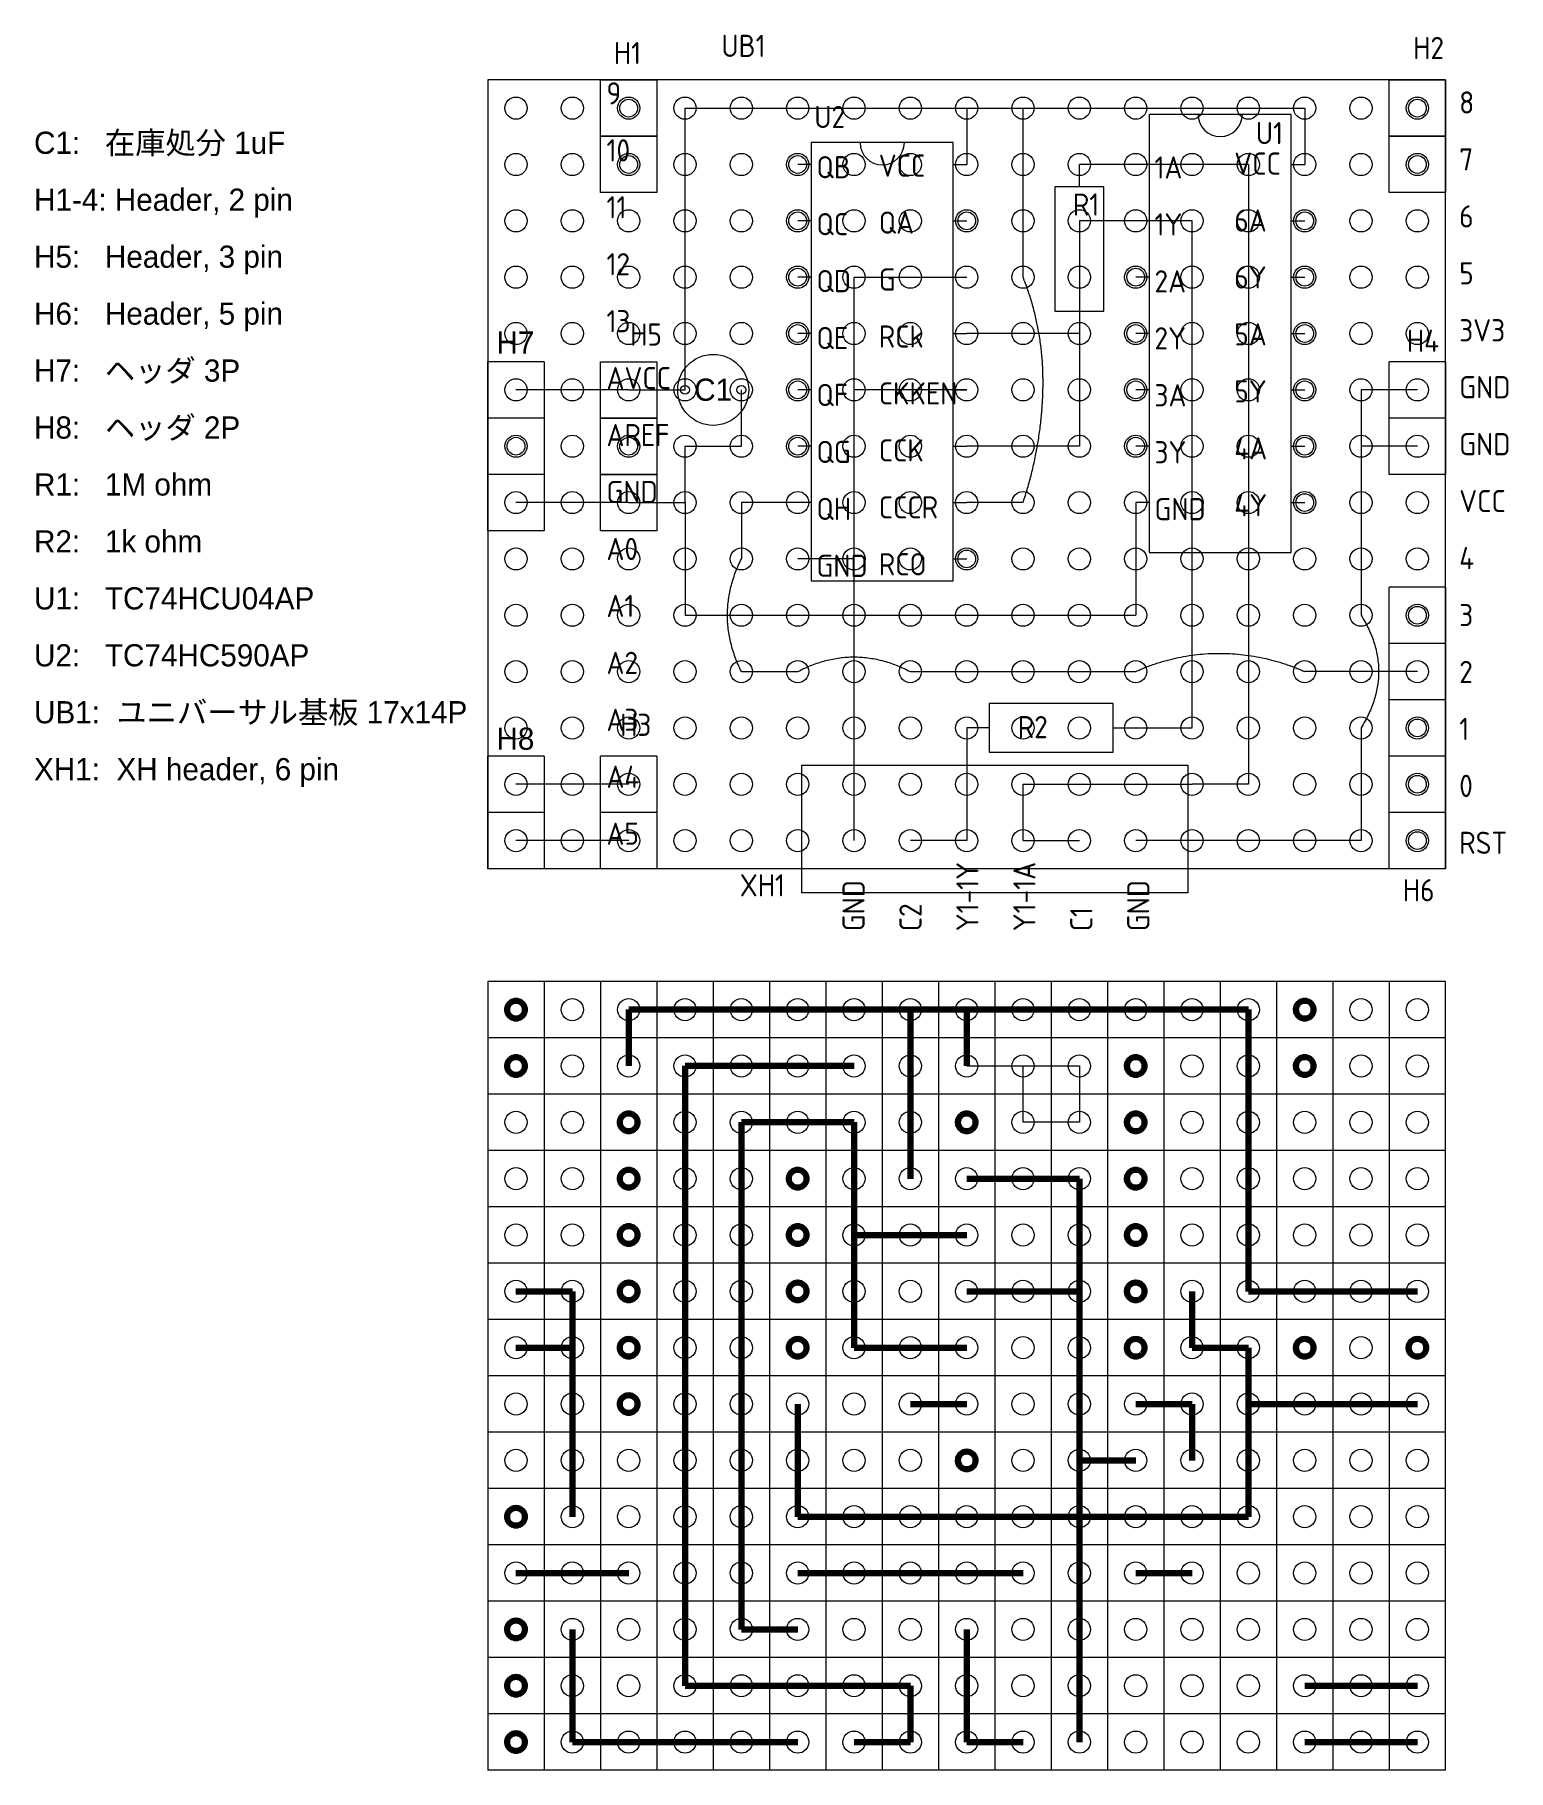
# Model space of a CAD drawing. Extents: x -144.3 to -77.8, y -0.8 to 77.4.
import ezdxf

# ---------------------------------------------------------------- set-up
doc = ezdxf.new("R2010")
doc.units = 0
doc.layers.get('0').update_dxf_attribs({"linetype": 'CONTINUOUS', "lineweight": 13})
for name, color, linetype, lineweight in [('0_GND', 7, 'CONTINUOUS', 15), ('0_wire', 3, 'CONTINUOUS', 15), ('5V line', 1, 'CONTINUOUS', 15), ('condenser', 5, 'CONTINUOUS', 15)]:
    doc.layers.add(name, color=color, linetype=linetype, lineweight=lineweight)
for name, color, linetype, lineweight, true_color in [('micon_ic', 216, 'CONTINUOUS', 15, 0x800080), ('resister', 132, 'CONTINUOUS', 15, 0x00d0d0), ('socket_header', 56, 'CONTINUOUS', 15, 0x808000), ('terminal', 16, 'CONTINUOUS', 15, 0x800000), ('universal_board', 253, 'CONTINUOUS', 15, 0xa0a0a4)]:
    doc.layers.add(name, color=color, linetype=linetype, lineweight=lineweight, true_color=true_color)
doc.styles.add('azomix', font='azomix')
doc.styles.add('iso', font='iso')
doc.styles.add('kst32b', font='kst32b')

msp = doc.modelspace()

# ---------------------------------------------------------------- linework, layer by layer
at = {"layer": '0_GND'}
for p, q in [((-107.32, 66.48), (-102.24, 66.48)), ((-107.32, 51.24), (-107.32, 66.48)), ((-112.4, 58.86), (-112.4, 61.4)), ((-102.24, 61.4), (-107.32, 61.4)), ((-81.92, 61.4), (-84.46, 61.4)), ((-84.46, 61.4), (-84.46, 58.86)), ((-114.94, 56.32), (-114.94, 58.86)), ((-114.94, 58.86), (-112.4, 58.86)), ((-81.92, 58.86), (-84.46, 58.86)), ((-84.46, 58.86), (-84.46, 51.24)), ((-117.48, 56.32), (-122.56, 56.32)), ((-117.48, 56.32), (-114.94, 56.32)), ((-114.94, 56.32), (-114.94, 51.24)), ((-94.62, 56.32), (-94.62, 51.24)), ((-107.32, 53.78), (-109.86, 53.78)), ((-114.94, 51.24), (-109.86, 51.24)), ((-109.86, 51.24), (-107.32, 51.24)), ((-107.32, 48.7), (-107.32, 51.24)), ((-107.32, 51.24), (-94.62, 51.24)), ((-107.32, 41.08), (-107.32, 48.7)), ((-84.46, 46.16), (-84.46, 41.08)), ((-84.46, 41.08), (-94.62, 41.08))]:
    msp.add_line(p, q, dxfattribs=at)
at = {"layer": '0_GND', "lineweight": 200}
for p, q in [((-97.16, 25.84), (-102.24, 25.84)), ((-97.16, 10.6), (-97.16, 25.84)), ((-122.56, 20.76), (-120.02, 20.76)), ((-120.02, 20.76), (-120.02, 18.22)), ((-102.24, 20.76), (-97.16, 20.76)), ((-92.08, 18.22), (-92.08, 20.76)), ((-122.56, 18.22), (-120.02, 18.22)), ((-120.02, 18.22), (-120.02, 10.6)), ((-89.54, 18.22), (-92.08, 18.22)), ((-89.54, 15.68), (-89.54, 18.22)), ((-109.86, 15.68), (-109.86, 10.6)), ((-87, 15.68), (-89.54, 15.68)), ((-89.54, 15.68), (-89.54, 10.6)), ((-87, 15.68), (-81.92, 15.68)), ((-97.16, 13.14), (-94.62, 13.14)), ((-97.16, 10.6), (-109.86, 10.6)), ((-94.62, 10.6), (-97.16, 10.6)), ((-97.16, 8.06), (-97.16, 10.6)), ((-89.54, 10.6), (-94.62, 10.6)), ((-97.16, 0.44), (-97.16, 8.06)), ((-120.02, 5.52), (-120.02, 0.44)), ((-120.02, 0.44), (-109.86, 0.44))]:
    msp.add_line(p, q, dxfattribs=at)
at = {"layer": '0_wire'}
for p, q in [((-94.62, 71.56), (-97.16, 71.56)), ((-89.54, 71.56), (-94.62, 71.56)), ((-89.54, 71.56), (-89.54, 43.62)), ((-94.62, 69.02), (-97.16, 69.02)), ((-97.16, 69.02), (-97.16, 63.94)), ((-92.08, 69.02), (-94.62, 69.02)), ((-92.08, 46.16), (-92.08, 69.02)), ((-97.16, 63.94), (-102.24, 63.94)), ((-97.16, 63.94), (-97.16, 58.86)), ((-97.16, 58.86), (-102.24, 58.86)), ((-109.86, 56.32), (-112.4, 56.32)), ((-112.4, 56.32), (-112.4, 53.78)), ((-112.4, 48.7), (-109.86, 48.7)), ((-104.78, 48.7), (-94.62, 48.7)), ((-81.92, 48.7), (-87, 48.7)), ((-102.24, 46.16), (-102.24, 41.08)), ((-94.62, 46.16), (-92.08, 46.16)), ((-117.48, 43.62), (-122.56, 43.62)), ((-99.7, 41.08), (-99.7, 43.62)), ((-99.7, 43.62), (-92.08, 43.62)), ((-89.54, 43.62), (-92.08, 43.62)), ((-117.48, 41.08), (-122.56, 41.08)), ((-102.24, 41.08), (-104.78, 41.08)), ((-99.7, 41.08), (-97.16, 41.08))]:
    msp.add_line(p, q, dxfattribs=at)
at = {"layer": '0_wire', "lineweight": 200}
for p, q in [((-114.94, 30.92), (-114.94, 2.98)), ((-114.94, 30.92), (-109.86, 30.92)), ((-109.86, 30.92), (-107.32, 30.92)), ((-112.4, 5.52), (-112.4, 28.38)), ((-112.4, 28.38), (-109.86, 28.38)), ((-109.86, 28.38), (-107.32, 28.38)), ((-107.32, 28.38), (-107.32, 23.3)), ((-107.32, 23.3), (-102.24, 23.3)), ((-107.32, 23.3), (-107.32, 18.22)), ((-107.32, 18.22), (-102.24, 18.22)), ((-94.62, 15.68), (-92.08, 15.68)), ((-92.08, 15.68), (-92.08, 13.14)), ((-122.56, 8.06), (-117.48, 8.06)), ((-99.7, 8.06), (-109.86, 8.06)), ((-92.08, 8.06), (-94.62, 8.06)), ((-109.86, 5.52), (-112.4, 5.52)), ((-102.24, 5.52), (-102.24, 0.44)), ((-114.94, 2.98), (-112.4, 2.98)), ((-104.78, 2.98), (-112.4, 2.98)), ((-104.78, 0.44), (-104.78, 2.98)), ((-87, 2.98), (-81.92, 2.98)), ((-104.78, 0.44), (-107.32, 0.44)), ((-102.24, 0.44), (-99.7, 0.44)), ((-87, 0.44), (-81.92, 0.44))]:
    msp.add_line(p, q, dxfattribs=at)
at = {"layer": '0_wire'}
for centre in [(-117.48, 74.1), (-81.92, 74.1), (-117.48, 71.56), (-109.86, 71.56), (-81.92, 71.56), (-109.86, 69.02), (-102.24, 69.02), (-87, 69.02), (-109.86, 66.48), (-94.62, 66.48), (-87, 66.48), (-109.86, 63.94), (-94.62, 63.94), (-87, 63.94), (-109.86, 61.4), (-94.62, 61.4), (-87, 61.4), (-122.56, 58.86), (-117.48, 58.86), (-109.86, 58.86), (-94.62, 58.86), (-87, 58.86), (-87, 56.32), (-102.24, 53.78), (-81.92, 51.24), (-81.92, 46.16), (-81.92, 43.62), (-81.92, 41.08)]:
    msp.add_circle(centre, 0.4, dxfattribs=at)
at = {"layer": '0_wire', "lineweight": 200}
for centre in [(-122.56, 33.46), (-87, 33.46), (-122.56, 30.92), (-94.62, 30.92), (-87, 30.92), (-117.48, 28.38), (-102.24, 28.38), (-94.62, 28.38), (-117.48, 25.84), (-109.86, 25.84), (-94.62, 25.84), (-117.48, 23.3), (-109.86, 23.3), (-94.62, 23.3), (-117.48, 20.76), (-109.86, 20.76), (-94.62, 20.76), (-117.48, 18.22), (-109.86, 18.22), (-94.62, 18.22), (-87, 18.22), (-81.92, 18.22), (-117.48, 15.68), (-102.24, 13.14), (-122.56, 10.6), (-122.56, 5.52), (-122.56, 2.98), (-122.56, 0.44)]:
    msp.add_circle(centre, 0.4, dxfattribs=at)
at = {"layer": '5V line'}
for p, q in [((-114.94, 74.1), (-102.24, 74.1)), ((-114.94, 61.4), (-114.94, 74.1)), ((-102.24, 74.1), (-102.24, 71.56)), ((-102.24, 74.1), (-87, 74.1)), ((-99.7, 66.48), (-99.7, 74.1)), ((-87, 74.1), (-87, 71.56)), ((-117.48, 61.4), (-122.56, 61.4)), ((-117.48, 61.4), (-114.94, 61.4)), ((-99.7, 56.32), (-102.24, 56.32)), ((-102.24, 30.92), (-97.16, 30.92)), ((-99.7, 28.38), (-99.7, 30.92)), ((-97.16, 30.92), (-97.16, 28.38)), ((-97.16, 28.38), (-99.7, 28.38))]:
    msp.add_line(p, q, dxfattribs=at)
at = {"layer": '5V line', "lineweight": 200}
for p, q in [((-102.24, 33.46), (-117.48, 33.46)), ((-117.48, 33.46), (-117.48, 30.92)), ((-104.78, 25.84), (-104.78, 33.46)), ((-89.54, 33.46), (-102.24, 33.46)), ((-102.24, 33.46), (-102.24, 30.92)), ((-89.54, 20.76), (-89.54, 33.46)), ((-87, 20.76), (-89.54, 20.76)), ((-87, 20.76), (-81.92, 20.76)), ((-104.78, 15.68), (-102.24, 15.68))]:
    msp.add_line(p, q, dxfattribs=at)
at = {"layer": 'condenser'}
for centre, radius in [((-113.67, 61.4), 1.6), ((-114.94, 61.4), 0.2), ((-112.4, 61.4), 0.2)]:
    msp.add_circle(centre, radius, dxfattribs=at)
at = {"layer": 'micon_ic'}
for p, q in [((-87.61, 73.815), (-94.01, 73.815)), ((-94.01, 73.815), (-94.01, 54.065)), ((-87.61, 54.065), (-87.61, 73.815)), ((-102.85, 72.545), (-109.25, 72.545)), ((-109.25, 72.545), (-109.25, 52.795)), ((-102.85, 52.795), (-102.85, 72.545)), ((-109.25, 71.56), (-109.86, 71.56)), ((-102.85, 71.56), (-102.24, 71.56)), ((-94.01, 71.56), (-94.62, 71.56)), ((-87.61, 71.56), (-87, 71.56)), ((-109.25, 69.02), (-109.86, 69.02)), ((-102.85, 69.02), (-102.24, 69.02)), ((-94.01, 69.02), (-94.62, 69.02)), ((-87.61, 69.02), (-87, 69.02)), ((-109.25, 66.48), (-109.86, 66.48)), ((-102.85, 66.48), (-102.24, 66.48)), ((-94.01, 66.48), (-94.62, 66.48)), ((-87.61, 66.48), (-87, 66.48)), ((-109.25, 63.94), (-109.86, 63.94)), ((-109.25, 63.94), (-109.86, 63.94)), ((-102.85, 63.94), (-102.24, 63.94)), ((-102.85, 63.94), (-102.24, 63.94)), ((-94.01, 63.94), (-94.62, 63.94)), ((-87.61, 63.94), (-87, 63.94)), ((-109.25, 61.4), (-109.86, 61.4)), ((-102.85, 61.4), (-102.24, 61.4)), ((-94.01, 61.4), (-94.62, 61.4)), ((-87.61, 61.4), (-87, 61.4)), ((-109.25, 58.86), (-109.86, 58.86)), ((-109.25, 58.86), (-109.86, 58.86)), ((-109.25, 58.86), (-109.86, 58.86)), ((-102.85, 58.86), (-102.24, 58.86)), ((-102.85, 58.86), (-102.24, 58.86)), ((-102.85, 58.86), (-102.24, 58.86)), ((-94.01, 58.86), (-94.62, 58.86)), ((-87.61, 58.86), (-87, 58.86)), ((-109.25, 56.32), (-109.86, 56.32)), ((-102.85, 56.32), (-102.24, 56.32)), ((-94.01, 56.32), (-94.62, 56.32)), ((-87.61, 56.32), (-87, 56.32)), ((-94.01, 54.065), (-87.61, 54.065)), ((-109.25, 53.78), (-109.86, 53.78)), ((-102.85, 53.78), (-102.24, 53.78)), ((-109.25, 52.795), (-102.85, 52.795))]:
    msp.add_line(p, q, dxfattribs=at)
for centre in [(-90.81, 73.815), (-106.05, 72.545)]:
    msp.add_arc(centre, 1, 180, 0, dxfattribs=at)
at = {"layer": 'resister'}
for p, q in [((-97.16, 70.55), (-97.16, 71.56)), ((-96.06, 70.55), (-98.26, 70.55)), ((-98.26, 70.55), (-98.26, 64.95)), ((-96.06, 64.95), (-96.06, 70.55)), ((-98.26, 64.95), (-96.06, 64.95)), ((-97.16, 64.95), (-97.16, 63.94)), ((-95.63, 47.26), (-101.23, 47.26)), ((-101.23, 47.26), (-101.23, 45.06)), ((-95.63, 45.06), (-95.63, 47.26)), ((-101.23, 46.16), (-102.24, 46.16)), ((-95.63, 46.16), (-94.62, 46.16)), ((-101.23, 45.06), (-95.63, 45.06))]:
    msp.add_line(p, q, dxfattribs=at)
for points in [[(-99.7, 56.32), (-98.851, 58.852), (-98.749, 64.107), (-99.7, 66.48)], [(-112.4, 48.7), (-113.653, 51.252), (-112.4, 53.78)], [(-84.46, 51.24), (-82.878, 48.71), (-84.46, 46.16)], [(-109.86, 48.7), (-107.33, 50.021), (-104.78, 48.7)], [(-94.62, 48.7), (-92.763, 49.54), (-88.799, 49.502), (-87, 48.7)]]:
    msp.add_open_spline(points, degree=2, dxfattribs=at)
at = {"layer": 'socket_header'}
for p, q in [((-118.75, 75.37), (-116.21, 75.37)), ((-118.75, 72.83), (-118.75, 75.37)), ((-116.21, 75.37), (-116.21, 72.83)), ((-83.19, 75.37), (-80.65, 75.37)), ((-83.19, 72.83), (-83.19, 75.37)), ((-80.65, 75.37), (-80.65, 72.83)), ((-116.21, 72.83), (-118.75, 72.83)), ((-118.75, 72.83), (-116.21, 72.83)), ((-118.75, 70.29), (-118.75, 72.83)), ((-116.21, 72.83), (-116.21, 70.29)), ((-80.65, 72.83), (-83.19, 72.83)), ((-83.19, 72.83), (-80.65, 72.83)), ((-83.19, 70.29), (-83.19, 72.83)), ((-80.65, 72.83), (-80.65, 70.29)), ((-116.21, 70.29), (-118.75, 70.29)), ((-80.65, 70.29), (-83.19, 70.29)), ((-121.29, 62.67), (-123.83, 62.67)), ((-123.83, 60.13), (-123.83, 62.67)), ((-121.29, 62.67), (-121.29, 60.13)), ((-118.75, 62.67), (-116.21, 62.67)), ((-118.75, 60.13), (-118.75, 62.67)), ((-116.21, 62.67), (-116.21, 60.13)), ((-80.65, 62.67), (-83.19, 62.67)), ((-83.19, 60.13), (-83.19, 62.67)), ((-80.65, 62.67), (-80.65, 60.13)), ((-121.29, 60.13), (-123.83, 60.13)), ((-123.83, 57.59), (-123.83, 60.13)), ((-121.29, 60.13), (-123.83, 60.13)), ((-121.29, 60.13), (-121.29, 57.59)), ((-116.21, 60.13), (-118.75, 60.13)), ((-118.75, 60.13), (-116.21, 60.13)), ((-118.75, 57.59), (-118.75, 60.13)), ((-116.21, 60.13), (-116.21, 57.59)), ((-80.65, 60.13), (-83.19, 60.13)), ((-80.65, 60.13), (-83.19, 60.13)), ((-83.19, 57.59), (-83.19, 60.13)), ((-80.65, 60.13), (-80.65, 57.59)), ((-121.29, 57.59), (-123.83, 57.59)), ((-123.83, 55.05), (-123.83, 57.59)), ((-121.29, 57.59), (-123.83, 57.59)), ((-121.29, 57.59), (-121.29, 55.05)), ((-116.21, 57.59), (-118.75, 57.59)), ((-118.75, 57.59), (-116.21, 57.59)), ((-118.75, 55.05), (-118.75, 57.59)), ((-116.21, 57.59), (-116.21, 55.05)), ((-80.65, 57.59), (-83.19, 57.59)), ((-121.29, 55.05), (-123.83, 55.05)), ((-116.21, 55.05), (-118.75, 55.05)), ((-80.65, 52.51), (-83.19, 52.51)), ((-83.19, 49.97), (-83.19, 52.51)), ((-80.65, 52.51), (-80.65, 49.97)), ((-80.65, 49.97), (-83.19, 49.97)), ((-83.19, 47.43), (-83.19, 49.97)), ((-80.65, 49.97), (-83.19, 49.97)), ((-80.65, 49.97), (-80.65, 47.43)), ((-80.65, 47.43), (-83.19, 47.43)), ((-80.65, 47.43), (-83.19, 47.43)), ((-83.19, 44.89), (-83.19, 47.43)), ((-80.65, 47.43), (-80.65, 44.89)), ((-121.29, 44.89), (-123.83, 44.89)), ((-123.83, 42.35), (-123.83, 44.89)), ((-121.29, 44.89), (-121.29, 42.35)), ((-116.21, 44.89), (-118.75, 44.89)), ((-118.75, 42.35), (-118.75, 44.89)), ((-116.21, 44.89), (-116.21, 42.35)), ((-80.65, 44.89), (-83.19, 44.89)), ((-80.65, 44.89), (-83.19, 44.89)), ((-83.19, 42.35), (-83.19, 44.89)), ((-80.65, 44.89), (-80.65, 42.35)), ((-121.29, 42.35), (-123.83, 42.35)), ((-121.29, 42.35), (-123.83, 42.35)), ((-123.83, 39.81), (-123.83, 42.35)), ((-121.29, 42.35), (-121.29, 39.81)), ((-116.21, 42.35), (-118.75, 42.35)), ((-116.21, 42.35), (-118.75, 42.35)), ((-118.75, 39.81), (-118.75, 42.35)), ((-116.21, 42.35), (-116.21, 39.81)), ((-80.65, 42.35), (-83.19, 42.35)), ((-80.65, 42.35), (-83.19, 42.35)), ((-83.19, 39.81), (-83.19, 42.35)), ((-80.65, 42.35), (-80.65, 39.81)), ((-121.29, 39.81), (-123.83, 39.81)), ((-116.21, 39.81), (-118.75, 39.81)), ((-80.65, 39.81), (-83.19, 39.81))]:
    msp.add_line(p, q, dxfattribs=at)
at = {"layer": 'terminal'}
for p, q in [((-109.67, 38.73), (-109.67, 44.48)), ((-109.67, 44.48), (-92.27, 44.48)), ((-92.27, 44.48), (-92.27, 38.73)), ((-92.27, 38.73), (-109.67, 38.73))]:
    msp.add_line(p, q, dxfattribs=at)
for centre in [(-107.32, 41.08), (-104.78, 41.08), (-102.24, 41.08), (-99.7, 41.08), (-97.16, 41.08), (-94.62, 41.08)]:
    msp.add_circle(centre, 0.5, dxfattribs=at)
at = {"layer": 'universal_board'}
for p, q in [((-123.83, 75.37), (-123.83, 39.81)), ((-80.65, 75.37), (-123.83, 75.37)), ((-80.65, 39.81), (-80.65, 75.37)), ((-80.65, 39.81), (-123.83, 39.81)), ((-123.83, 34.73), (-123.83, -0.83)), ((-80.65, 34.73), (-123.83, 34.73)), ((-121.29, 34.73), (-121.29, -0.83)), ((-118.75, 34.73), (-118.75, -0.83)), ((-116.21, 34.73), (-116.21, -0.83)), ((-113.67, 34.73), (-113.67, -0.83)), ((-111.13, 34.73), (-111.13, -0.83)), ((-108.59, 34.73), (-108.59, -0.83)), ((-106.05, 34.73), (-106.05, -0.83)), ((-103.51, 34.73), (-103.51, -0.83)), ((-100.97, 34.73), (-100.97, -0.83)), ((-98.43, 34.73), (-98.43, -0.83)), ((-95.89, 34.73), (-95.89, -0.83)), ((-93.35, 34.73), (-93.35, -0.83)), ((-90.81, 34.73), (-90.81, -0.83)), ((-88.27, 34.73), (-88.27, -0.83)), ((-85.73, 34.73), (-85.73, -0.83)), ((-83.19, 34.73), (-83.19, -0.83)), ((-80.65, -0.83), (-80.65, 34.73)), ((-80.65, 32.19), (-123.83, 32.19)), ((-80.65, 29.65), (-123.83, 29.65)), ((-80.65, 27.11), (-123.83, 27.11)), ((-80.65, 24.57), (-123.83, 24.57)), ((-80.65, 22.03), (-123.83, 22.03)), ((-80.65, 19.49), (-123.83, 19.49)), ((-80.65, 16.95), (-123.83, 16.95)), ((-80.65, 14.41), (-123.83, 14.41)), ((-80.65, 11.87), (-123.83, 11.87)), ((-80.65, 9.33), (-123.83, 9.33)), ((-80.65, 6.79), (-123.83, 6.79)), ((-80.65, 4.25), (-123.83, 4.25)), ((-80.65, 1.71), (-123.83, 1.71)), ((-80.65, -0.83), (-123.83, -0.83))]:
    msp.add_line(p, q, dxfattribs=at)
for centre in [(-122.56, 74.1), (-120.02, 74.1), (-117.48, 74.1), (-114.94, 74.1), (-112.4, 74.1), (-109.86, 74.1), (-107.32, 74.1), (-104.78, 74.1), (-102.24, 74.1), (-99.7, 74.1), (-97.16, 74.1), (-94.62, 74.1), (-92.08, 74.1), (-89.54, 74.1), (-87, 74.1), (-84.46, 74.1), (-81.92, 74.1), (-122.56, 71.56), (-120.02, 71.56), (-117.48, 71.56), (-114.94, 71.56), (-112.4, 71.56), (-109.86, 71.56), (-107.32, 71.56), (-104.78, 71.56), (-102.24, 71.56), (-99.7, 71.56), (-97.16, 71.56), (-94.62, 71.56), (-92.08, 71.56), (-89.54, 71.56), (-87, 71.56), (-84.46, 71.56), (-81.92, 71.56), (-122.56, 69.02), (-120.02, 69.02), (-117.48, 69.02), (-114.94, 69.02), (-112.4, 69.02), (-109.86, 69.02), (-107.32, 69.02), (-104.78, 69.02), (-102.24, 69.02), (-99.7, 69.02), (-97.16, 69.02), (-94.62, 69.02), (-92.08, 69.02), (-89.54, 69.02), (-87, 69.02), (-84.46, 69.02), (-81.92, 69.02), (-122.56, 66.48), (-120.02, 66.48), (-117.48, 66.48), (-114.94, 66.48), (-112.4, 66.48), (-109.86, 66.48), (-107.32, 66.48), (-104.78, 66.48), (-102.24, 66.48), (-99.7, 66.48), (-97.16, 66.48), (-94.62, 66.48), (-92.08, 66.48), (-89.54, 66.48), (-87, 66.48), (-84.46, 66.48), (-81.92, 66.48), (-122.56, 63.94), (-120.02, 63.94), (-117.48, 63.94), (-114.94, 63.94), (-112.4, 63.94), (-109.86, 63.94), (-107.32, 63.94), (-104.78, 63.94), (-102.24, 63.94), (-99.7, 63.94), (-97.16, 63.94), (-94.62, 63.94), (-92.08, 63.94), (-89.54, 63.94), (-87, 63.94), (-84.46, 63.94), (-81.92, 63.94), (-122.56, 61.4), (-120.02, 61.4), (-117.48, 61.4), (-114.94, 61.4), (-112.4, 61.4), (-109.86, 61.4), (-107.32, 61.4), (-104.78, 61.4), (-102.24, 61.4), (-99.7, 61.4), (-97.16, 61.4), (-94.62, 61.4), (-92.08, 61.4), (-89.54, 61.4), (-87, 61.4), (-84.46, 61.4), (-81.92, 61.4), (-122.56, 58.86), (-120.02, 58.86), (-117.48, 58.86), (-114.94, 58.86), (-112.4, 58.86), (-109.86, 58.86), (-107.32, 58.86), (-104.78, 58.86), (-102.24, 58.86), (-99.7, 58.86), (-97.16, 58.86), (-94.62, 58.86), (-92.08, 58.86), (-89.54, 58.86), (-87, 58.86), (-84.46, 58.86), (-81.92, 58.86), (-122.56, 56.32), (-120.02, 56.32), (-117.48, 56.32), (-114.94, 56.32), (-112.4, 56.32), (-109.86, 56.32), (-107.32, 56.32), (-104.78, 56.32), (-102.24, 56.32), (-99.7, 56.32), (-97.16, 56.32), (-94.62, 56.32), (-92.08, 56.32), (-89.54, 56.32), (-87, 56.32), (-84.46, 56.32), (-81.92, 56.32), (-122.56, 53.78), (-120.02, 53.78), (-117.48, 53.78), (-114.94, 53.78), (-112.4, 53.78), (-109.86, 53.78), (-107.32, 53.78), (-104.78, 53.78), (-102.24, 53.78), (-99.7, 53.78), (-97.16, 53.78), (-94.62, 53.78), (-92.08, 53.78), (-89.54, 53.78), (-87, 53.78), (-84.46, 53.78), (-81.92, 53.78), (-122.56, 51.24), (-120.02, 51.24), (-117.48, 51.24), (-114.94, 51.24), (-112.4, 51.24), (-109.86, 51.24), (-107.32, 51.24), (-104.78, 51.24), (-102.24, 51.24), (-99.7, 51.24), (-97.16, 51.24), (-94.62, 51.24), (-92.08, 51.24), (-89.54, 51.24), (-87, 51.24), (-84.46, 51.24), (-81.92, 51.24), (-122.56, 48.7), (-120.02, 48.7), (-117.48, 48.7), (-114.94, 48.7), (-112.4, 48.7), (-109.86, 48.7), (-107.32, 48.7), (-104.78, 48.7), (-102.24, 48.7), (-99.7, 48.7), (-97.16, 48.7), (-94.62, 48.7), (-92.08, 48.7), (-89.54, 48.7), (-87, 48.7), (-84.46, 48.7), (-81.92, 48.7), (-122.56, 46.16), (-120.02, 46.16), (-117.48, 46.16), (-114.94, 46.16), (-112.4, 46.16), (-109.86, 46.16), (-107.32, 46.16), (-104.78, 46.16), (-102.24, 46.16), (-99.7, 46.16), (-97.16, 46.16), (-94.62, 46.16), (-92.08, 46.16), (-89.54, 46.16), (-87, 46.16), (-84.46, 46.16), (-81.92, 46.16), (-122.56, 43.62), (-120.02, 43.62), (-117.48, 43.62), (-114.94, 43.62), (-112.4, 43.62), (-109.86, 43.62), (-107.32, 43.62), (-104.78, 43.62), (-102.24, 43.62), (-99.7, 43.62), (-97.16, 43.62), (-94.62, 43.62), (-92.08, 43.62), (-89.54, 43.62), (-87, 43.62), (-84.46, 43.62), (-81.92, 43.62), (-122.56, 41.08), (-120.02, 41.08), (-117.48, 41.08), (-114.94, 41.08), (-112.4, 41.08), (-109.86, 41.08), (-107.32, 41.08), (-104.78, 41.08), (-102.24, 41.08), (-99.7, 41.08), (-97.16, 41.08), (-94.62, 41.08), (-92.08, 41.08), (-89.54, 41.08), (-87, 41.08), (-84.46, 41.08), (-81.92, 41.08), (-122.56, 33.46), (-120.02, 33.46), (-117.48, 33.46), (-114.94, 33.46), (-112.4, 33.46), (-109.86, 33.46), (-107.32, 33.46), (-104.78, 33.46), (-102.24, 33.46), (-99.7, 33.46), (-97.16, 33.46), (-94.62, 33.46), (-92.08, 33.46), (-89.54, 33.46), (-87, 33.46), (-84.46, 33.46), (-81.92, 33.46), (-122.56, 30.92), (-120.02, 30.92), (-117.48, 30.92), (-114.94, 30.92), (-112.4, 30.92), (-109.86, 30.92), (-107.32, 30.92), (-104.78, 30.92), (-102.24, 30.92), (-99.7, 30.92), (-97.16, 30.92), (-94.62, 30.92), (-92.08, 30.92), (-89.54, 30.92), (-87, 30.92), (-84.46, 30.92), (-81.92, 30.92), (-122.56, 28.38), (-120.02, 28.38), (-117.48, 28.38), (-114.94, 28.38), (-112.4, 28.38), (-109.86, 28.38), (-107.32, 28.38), (-104.78, 28.38), (-102.24, 28.38), (-99.7, 28.38), (-97.16, 28.38), (-94.62, 28.38), (-92.08, 28.38), (-89.54, 28.38), (-87, 28.38), (-84.46, 28.38), (-81.92, 28.38), (-122.56, 25.84), (-120.02, 25.84), (-117.48, 25.84), (-114.94, 25.84), (-112.4, 25.84), (-109.86, 25.84), (-107.32, 25.84), (-104.78, 25.84), (-102.24, 25.84), (-99.7, 25.84), (-97.16, 25.84), (-94.62, 25.84), (-92.08, 25.84), (-89.54, 25.84), (-87, 25.84), (-84.46, 25.84), (-81.92, 25.84), (-122.56, 23.3), (-120.02, 23.3), (-117.48, 23.3), (-114.94, 23.3), (-112.4, 23.3), (-109.86, 23.3), (-107.32, 23.3), (-104.78, 23.3), (-102.24, 23.3), (-99.7, 23.3), (-97.16, 23.3), (-94.62, 23.3), (-92.08, 23.3), (-89.54, 23.3), (-87, 23.3), (-84.46, 23.3), (-81.92, 23.3), (-122.56, 20.76), (-120.02, 20.76), (-117.48, 20.76), (-114.94, 20.76), (-112.4, 20.76), (-109.86, 20.76), (-107.32, 20.76), (-104.78, 20.76), (-102.24, 20.76), (-99.7, 20.76), (-97.16, 20.76), (-94.62, 20.76), (-92.08, 20.76), (-89.54, 20.76), (-87, 20.76), (-84.46, 20.76), (-81.92, 20.76), (-122.56, 18.22), (-120.02, 18.22), (-117.48, 18.22), (-114.94, 18.22), (-112.4, 18.22), (-109.86, 18.22), (-107.32, 18.22), (-104.78, 18.22), (-102.24, 18.22), (-99.7, 18.22), (-97.16, 18.22), (-94.62, 18.22), (-92.08, 18.22), (-89.54, 18.22), (-87, 18.22), (-84.46, 18.22), (-81.92, 18.22), (-122.56, 15.68), (-120.02, 15.68), (-117.48, 15.68), (-114.94, 15.68), (-112.4, 15.68), (-109.86, 15.68), (-107.32, 15.68), (-104.78, 15.68), (-102.24, 15.68), (-99.7, 15.68), (-97.16, 15.68), (-94.62, 15.68), (-92.08, 15.68), (-89.54, 15.68), (-87, 15.68), (-84.46, 15.68), (-81.92, 15.68), (-122.56, 13.14), (-120.02, 13.14), (-117.48, 13.14), (-114.94, 13.14), (-112.4, 13.14), (-109.86, 13.14), (-107.32, 13.14), (-104.78, 13.14), (-102.24, 13.14), (-99.7, 13.14), (-97.16, 13.14), (-94.62, 13.14), (-92.08, 13.14), (-89.54, 13.14), (-87, 13.14), (-84.46, 13.14), (-81.92, 13.14), (-122.56, 10.6), (-120.02, 10.6), (-117.48, 10.6), (-114.94, 10.6), (-112.4, 10.6), (-109.86, 10.6), (-107.32, 10.6), (-104.78, 10.6), (-102.24, 10.6), (-99.7, 10.6), (-97.16, 10.6), (-94.62, 10.6), (-92.08, 10.6), (-89.54, 10.6), (-87, 10.6), (-84.46, 10.6), (-81.92, 10.6), (-122.56, 8.06), (-120.02, 8.06), (-117.48, 8.06), (-114.94, 8.06), (-112.4, 8.06), (-109.86, 8.06), (-107.32, 8.06), (-104.78, 8.06), (-102.24, 8.06), (-99.7, 8.06), (-97.16, 8.06), (-94.62, 8.06), (-92.08, 8.06), (-89.54, 8.06), (-87, 8.06), (-84.46, 8.06), (-81.92, 8.06), (-122.56, 5.52), (-120.02, 5.52), (-117.48, 5.52), (-114.94, 5.52), (-112.4, 5.52), (-109.86, 5.52), (-107.32, 5.52), (-104.78, 5.52), (-102.24, 5.52), (-99.7, 5.52), (-97.16, 5.52), (-94.62, 5.52), (-92.08, 5.52), (-89.54, 5.52), (-87, 5.52), (-84.46, 5.52), (-81.92, 5.52), (-122.56, 2.98), (-120.02, 2.98), (-117.48, 2.98), (-114.94, 2.98), (-112.4, 2.98), (-109.86, 2.98), (-107.32, 2.98), (-104.78, 2.98), (-102.24, 2.98), (-99.7, 2.98), (-97.16, 2.98), (-94.62, 2.98), (-92.08, 2.98), (-89.54, 2.98), (-87, 2.98), (-84.46, 2.98), (-81.92, 2.98), (-122.56, 0.44), (-120.02, 0.44), (-117.48, 0.44), (-114.94, 0.44), (-112.4, 0.44), (-109.86, 0.44), (-107.32, 0.44), (-104.78, 0.44), (-102.24, 0.44), (-99.7, 0.44), (-97.16, 0.44), (-94.62, 0.44), (-92.08, 0.44), (-89.54, 0.44), (-87, 0.44), (-84.46, 0.44), (-81.92, 0.44)]:
    msp.add_circle(centre, 0.5, dxfattribs=at)

# ---------------------------------------------------------------- texts
at = {"char_height": 1, "attachment_point": 4, "line_spacing_factor": 1.54}
for s, insert, width, style in [('9\\P10\\P11\\P12\\P13\\PAVCC\\PAREF\\PGND\\PA0\\PA1\\PA2\\PA3\\PA4\\PA5', (-118.48, 58.077), 3.22222, 'iso'), ('8\\P7\\P6\\P5\\P3V3\\PGND\\PGND\\PVCC\\P4\\P3\\P2\\P1\\P0\\PRST', (-80.035, 57.668), 2.33333, 'iso'), ('C1:   在庫処分 1uF\\PH1-4: Header, 2 pin\\PH5:   Header, 3 pin\\PH6:   Header, 5 pin\\PH7:   ヘッダ 3P\\PH8:   ヘッダ 2P\\PR1:   1M ohm\\PR2:   1k ohm\\PU1:   TC74HCU04AP\\PU2:   TC74HC590AP\\PUB1:  ユニバーサル基板 17x14P\\PXH1:  XH header, 6 pin', (-144.289, 58.268), 20.30111, 'kst32b')]:
    msp.add_mtext(s, dxfattribs=dict(at, insert=insert, width=width, style=style))
at = {"layer": 'condenser', "insert": (-113.67, 61.4), "char_height": 1, "width": 0.91111, "attachment_point": 5, "line_spacing_factor": 1.54, "style": 'azomix'}
msp.add_mtext('C1', dxfattribs=at)
at = {"layer": 'micon_ic', "char_height": 1, "attachment_point": 4, "line_spacing_factor": 1.54, "style": 'iso'}
for s, insert, width in [('U2', (-109.111, 73.701), 1.33333), ('U1', (-89.203, 72.974), 1.11111), ('VCC\\PQA\\PG\\PRCk\\PCKKEN\\PCCK\\PCCCR\\PRCO', (-106.207, 62.522), 3.88889), ('VCC\\P6A\\P6Y\\P5A\\P5Y\\P4A\\P4Y', (-90.177, 63.9), 2.22222), ('QB\\PQC\\PQD\\PQE\\PQF\\PQG\\PQH\\PGND', (-109.015, 62.453), 2.33333), ('1A\\P1Y\\P2A\\P2Y\\P3A\\P3Y\\PGND', (-93.775, 63.723), 2.33333)]:
    msp.add_mtext(s, dxfattribs=dict(at, insert=insert, width=width))
at = {"layer": 'resister', "char_height": 1, "attachment_point": 4, "line_spacing_factor": 1.54, "style": 'iso'}
for s, insert, width in [('R1', (-97.454, 69.754), 1.11111), ('R2', (-99.941, 46.197), 1.33333)]:
    msp.add_mtext(s, dxfattribs=dict(at, insert=insert, width=width))
at = {"layer": 'socket_header', "char_height": 1, "line_spacing_factor": 1.54}
for s, insert, width, attachment_point, style in [('H1', (-118.147, 76.584), 1.11111, 4, 'iso'), ('H2', (-82.111, 76.81), 1.33333, 4, 'iso'), ('H5', (-117.414, 63.895), 1.33333, 4, 'iso'), ('H7', (-122.587, 63.534), 1.15333, 5, 'azomix'), ('H4', (-82.393, 63.613), 1.44444, 4, 'iso'), ('H8', (-122.587, 45.668), 1.15333, 5, 'azomix'), ('H3', (-117.865, 46.3), 1.33333, 4, 'iso'), ('H6', (-82.579, 38.844), 1.33333, 4, 'iso')]:
    msp.add_mtext(s, dxfattribs=dict(at, insert=insert, width=width, attachment_point=attachment_point, style=style))
at = {"layer": 'terminal', "insert": (-100.923, 36.993), "char_height": 1, "width": 3.55556, "attachment_point": 4, "rotation": 90, "line_spacing_factor": 1.54, "style": 'iso'}
msp.add_mtext('GND\\PC2\\PY1-1Y\\PY1-1A\\PC1\\PGND', dxfattribs=at)
at = {"layer": 'terminal', "insert": (-112.471, 39.067), "char_height": 1, "width": 2.11111, "attachment_point": 4, "line_spacing_factor": 1.54, "style": 'iso'}
msp.add_mtext('XH1', dxfattribs=at)
at = {"layer": 'universal_board', "insert": (-111.307, 76.907), "char_height": 1, "width": 2, "attachment_point": 6, "line_spacing_factor": 1.54, "style": 'iso'}
msp.add_mtext('UB1', dxfattribs=at)

doc.saveas('drawing.dxf')
